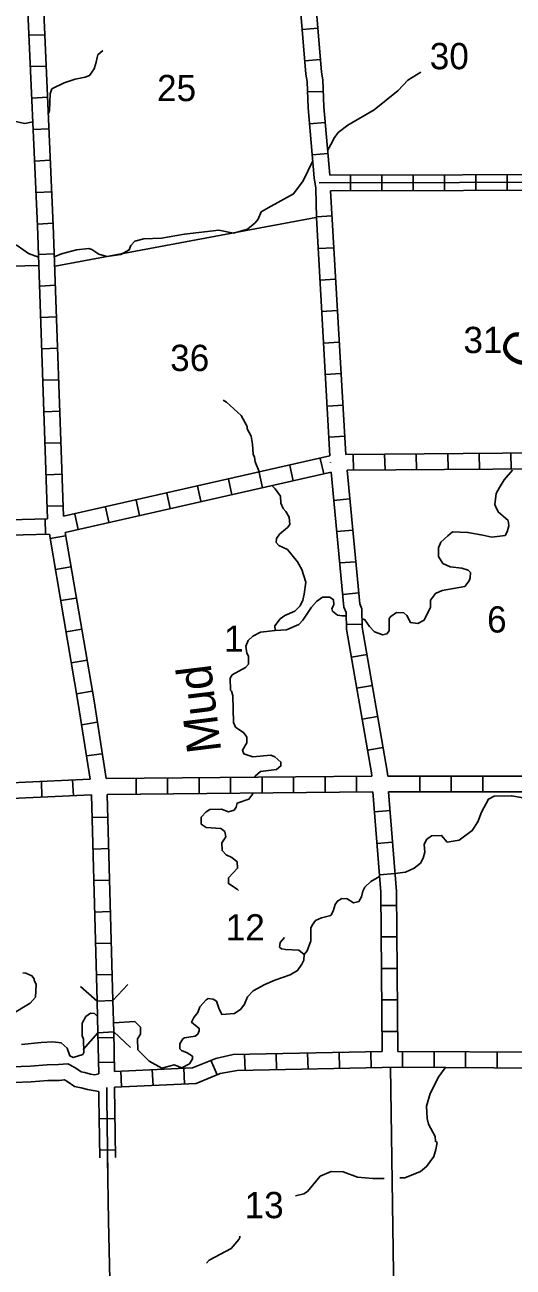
# Model space of a CAD drawing. Extents: x 2035620 to 2659331, y 15906548 to 16282978.
# Drawn here: x 2283532 to 2292827, y 16208874 to 16232545 of the extents above; entities that cross this region are included whole.
import ezdxf

# ---------------------------------------------------------------- set-up
doc = ezdxf.new("R2010")
doc.units = 0
for name, color, linetype in [('L11', 7, 'Continuous'), ('L13', 7, 'Continuous'), ('L14', 7, 'Continuous'), ('L18', 7, 'Continuous'), ('L3', 7, 'Continuous'), ('L4', 7, 'Continuous'), ('L8', 7, 'Continuous')]:
    doc.layers.add(name, color=color, linetype=linetype)

msp = doc.modelspace()

# ---------------------------------------------------------------- linework, layer by layer
at = {"layer": 'L11'}
for points in [[(2283289, 16212690), (2283632, 16212704), (2283955, 16212732), (2284175, 16212733), (2284348, 16212745), (2284484, 16212679), (2284602, 16212596), (2284672, 16212580), (2284783, 16212552), (2284865, 16212539), (2284942, 16212557)], [(2281219, 16212193), (2281444, 16212190), (2281577, 16212203), (2281656, 16212217), (2281727, 16212222), (2281988, 16212233), (2282153, 16212252), (2282265, 16212265), (2282339, 16212288), (2282377, 16212302), (2282616, 16212313), (2282743, 16212322), (2282921, 16212346), (2283081, 16212357), (2283317, 16212391), (2283651, 16212405), (2283969, 16212432), (2284186, 16212433), (2284289, 16212440), (2284332, 16212420), (2284476, 16212318), (2284601, 16212288), (2284724, 16212258), (2284940, 16212223)]]:
    msp.add_lwpolyline(points, dxfattribs=at)
at = {"layer": 'L13'}
for p, q in [((2284107, 16227949), (2289073, 16228874)), ((2278798, 16227857), (2283798, 16227957)), ((2290556, 16208293), (2290490, 16212684))]:
    msp.add_line(p, q, dxfattribs=at)
at = {"layer": 'L18'}
for p, q in [((2284907, 16213941), (2284590, 16214224)), ((2285207, 16213957), (2285490, 16214257)), ((2284907, 16213941), (2285207, 16213957)), ((2284923, 16213341), (2284907, 16213941)), ((2285223, 16213357), (2285207, 16213957)), ((2284923, 16213341), (2284640, 16213024)), ((2284923, 16213341), (2285223, 16213357)), ((2285223, 16213357), (2285540, 16213057))]:
    msp.add_line(p, q, dxfattribs=at)
at = {"layer": 'L3'}
for points in [[(2283982, 16230857), (2283998, 16230916), (2284015, 16231232), (2284048, 16231324), (2284282, 16231441), (2284490, 16231507), (2284682, 16231549), (2284765, 16231582), (2284848, 16231707), (2284890, 16231832), (2284907, 16231924), (2284923, 16231974), (2285015, 16232057)], [(2289298, 16230166), (2289381, 16230307), (2289415, 16230382), (2289498, 16230491), (2289681, 16230632), (2290181, 16230924), (2290640, 16231291), (2290823, 16231491), (2291073, 16231641)], [(2280873, 16229166), (2281032, 16229274), (2281432, 16229366), (2281673, 16229474), (2281798, 16229574), (2281865, 16229707), (2281873, 16230041), (2281923, 16230107), (2282048, 16230182), (2282140, 16230207), (2282357, 16230207), (2282423, 16230182), (2282623, 16230224), (2282698, 16230291), (2282773, 16230399), (2282798, 16230491), (2282832, 16230557), (2282948, 16230641), (2283098, 16230707), (2283298, 16230716), (2283532, 16230666), (2283682, 16230699)], [(2287973, 16228841), (2288031, 16228982), (2288165, 16229057), (2288648, 16229324), (2288831, 16229574), (2289015, 16229957)], [(2283790, 16228116), (2283598, 16228191), (2283382, 16228341), (2282973, 16228491), (2282457, 16228566), (2282257, 16228666)], [(2287973, 16228841), (2287915, 16228774), (2287773, 16228649), (2287506, 16228574), (2287223, 16228632), (2286573, 16228557), (2286132, 16228482), (2285798, 16228466), (2285623, 16228424), (2285548, 16228341), (2285515, 16228257), (2285357, 16228166), (2285090, 16228132)], [(2285090, 16228132), (2284940, 16228174), (2284807, 16228266), (2284748, 16228282), (2284515, 16228257), (2284232, 16228182), (2284090, 16228124)], [(2287998, 16224016), (2287915, 16224216), (2287906, 16224307), (2287881, 16224366), (2287865, 16224557), (2287840, 16224707), (2287765, 16224849), (2287765, 16224891), (2287648, 16225099), (2287373, 16225357), (2287306, 16225391)], [(2289948, 16221232), (2290006, 16221207), (2290090, 16221082), (2290190, 16220982), (2290348, 16220924), (2290423, 16220941), (2290465, 16220999), (2290465, 16221232), (2290498, 16221274), (2290606, 16221349), (2290748, 16221341), (2290806, 16221291), (2290873, 16221157), (2291015, 16221141), (2291131, 16221199), (2291256, 16221449), (2291256, 16221582), (2291348, 16221707), (2291473, 16221766), (2291906, 16221841), (2291990, 16221949), (2292006, 16222007), (2292015, 16222107), (2291973, 16222157), (2291848, 16222191), (2291631, 16222216), (2291490, 16222282), (2291406, 16222416), (2291406, 16222582), (2291448, 16222691), (2291581, 16222807), (2291673, 16222882), (2291965, 16222874), (2292248, 16222824), (2292423, 16222782), (2292673, 16222816), (2292715, 16222882), (2292748, 16222999), (2292731, 16223099), (2292640, 16223182), (2292548, 16223257), (2292506, 16223341), (2292481, 16223407), (2292506, 16223616), (2292565, 16223732), (2292656, 16223874), (2292815, 16224057)], [(2288298, 16221007), (2288290, 16221091), (2288390, 16221224), (2288481, 16221291), (2288673, 16221374), (2288773, 16221474), (2288823, 16221582), (2288848, 16221699), (2288881, 16221924), (2288806, 16222166), (2288723, 16222316), (2288531, 16222549), (2288365, 16222624), (2288315, 16222682), (2288323, 16222757), (2288381, 16222841), (2288531, 16222966), (2288573, 16223024), (2288565, 16223166), (2288498, 16223274), (2288448, 16223332), (2288406, 16223432), (2288398, 16223566), (2288298, 16223707), (2288231, 16223766)], [(2288298, 16221007), (2288515, 16221016), (2288748, 16221116), (2288823, 16221199), (2288990, 16221449), (2289081, 16221557), (2289198, 16221641), (2289340, 16221641), (2289406, 16221591), (2289415, 16221491), (2289373, 16221424), (2289390, 16221374), (2289481, 16221299), (2289573, 16221282), (2289648, 16221282)], [(2287898, 16218207), (2287915, 16218232), (2288015, 16218316), (2288323, 16218357), (2288406, 16218424), (2288406, 16218499), (2288290, 16218599), (2288215, 16218632), (2287873, 16218599), (2287698, 16218657), (2287673, 16218724), (2287756, 16218866), (2287756, 16218974), (2287698, 16219057), (2287540, 16219166), (2287506, 16219249), (2287490, 16219766), (2287465, 16219849), (2287448, 16219866), (2287440, 16220099), (2287481, 16220157), (2287731, 16220299), (2287790, 16220366), (2287790, 16220516), (2287756, 16220574), (2287740, 16220707), (2287781, 16220816), (2287873, 16220899), (2288015, 16220974), (2288298, 16221007)], [(2287598, 16216049), (2287573, 16216074), (2287406, 16216182), (2287406, 16216291), (2287581, 16216474), (2287573, 16216599), (2287473, 16216682), (2287365, 16216732), (2287290, 16216816), (2287281, 16216957), (2287356, 16217074), (2287340, 16217174), (2287265, 16217232), (2286982, 16217249), (2286890, 16217316), (2286890, 16217449), (2286982, 16217549), (2287056, 16217591), (2287273, 16217599), (2287406, 16217549), (2287515, 16217582), (2287556, 16217641), (2287573, 16217716), (2287798, 16217791), (2287873, 16217891), (2287873, 16217907)], [(2290573, 16216374), (2290781, 16216399), (2290940, 16216474), (2291065, 16216574), (2291115, 16216666), (2291148, 16216782), (2291131, 16216924), (2291181, 16217024), (2291273, 16217091), (2291465, 16217099), (2291573, 16216974), (2291798, 16217007), (2292048, 16217191), (2292156, 16217357), (2292223, 16217541), (2292356, 16217791), (2292465, 16217849), (2292798, 16217857), (2293123, 16217799)], [(2288848, 16214832), (2288906, 16214899), (2288973, 16215091), (2288973, 16215332), (2288998, 16215391), (2289065, 16215482), (2289181, 16215532), (2289356, 16215574), (2289398, 16215657), (2289440, 16215782), (2289481, 16215849), (2289565, 16215899), (2289665, 16215891), (2289790, 16215816), (2289890, 16215841), (2289940, 16215932), (2289965, 16216041), (2290006, 16216116), (2290115, 16216224), (2290281, 16216316)], [(2288848, 16214832), (2288748, 16214916), (2288498, 16214924), (2288415, 16214941), (2288381, 16214974), (2288390, 16215057), (2288473, 16215157)], [(2285223, 16213532), (2285623, 16213557), (2285732, 16213449), (2285732, 16213316), (2285673, 16213224), (2285682, 16213016), (2285898, 16212799), (2286140, 16212666), (2286373, 16212732), (2286523, 16212674), (2286665, 16212749), (2286723, 16212841), (2286723, 16212891), (2286623, 16212957), (2286515, 16212999), (2286482, 16213032), (2286482, 16213132), (2286540, 16213224), (2286573, 16213241), (2286773, 16213274), (2286823, 16213316), (2286848, 16213374), (2286848, 16213424), (2286707, 16213541), (2286748, 16213632), (2286823, 16213724), (2286865, 16213832), (2286982, 16213966), (2287023, 16213991), (2287115, 16213982), (2287181, 16213941), (2287223, 16213807), (2287281, 16213691), (2287523, 16213707), (2287640, 16213791), (2287715, 16213882), (2287773, 16214024), (2287881, 16214141), (2288098, 16214257), (2288290, 16214341), (2288581, 16214441), (2288723, 16214524), (2288806, 16214649), (2288840, 16214724), (2288848, 16214832)], [(2283490, 16214482), (2283548, 16214474), (2283665, 16214424), (2283707, 16214366), (2283707, 16214341), (2283748, 16214257), (2283732, 16214016), (2283632, 16213907), (2283265, 16213682)], [(2283465, 16213116), (2283840, 16213157), (2284065, 16213166), (2284223, 16213149), (2284340, 16213049), (2284390, 16212899), (2284448, 16212866), (2284632, 16212924), (2284657, 16212966), (2284648, 16213216), (2284623, 16213282), (2284623, 16213524), (2284690, 16213649), (2284782, 16213716), (2284857, 16213707), (2284915, 16213649)], [(2290673, 16210574), (2290765, 16210574), (2291065, 16210699), (2291181, 16210791), (2291315, 16210982), (2291356, 16211116), (2291381, 16211249), (2291348, 16211274), (2291340, 16211366), (2291215, 16211599), (2291190, 16211707), (2291181, 16211941), (2291248, 16212182), (2291415, 16212507), (2291531, 16212674)], [(2288681, 16210232), (2288840, 16210274), (2288915, 16210316), (2289156, 16210607), (2289365, 16210699), (2289590, 16210691), (2289865, 16210591), (2290156, 16210566), (2290373, 16210566)], [(2286990, 16208949), (2287040, 16209007), (2287456, 16209232), (2287606, 16209399), (2287623, 16209441), (2287623, 16209466)]]:
    msp.add_lwpolyline(points, dxfattribs=at)
at = {"layer": 'L4'}
msp.add_lwpolyline([(2285182, 16207249), (2285123, 16209749), (2285106, 16210960)], dxfattribs=at)
at = {"layer": 'L8'}
for p, q in [((2284073, 16228724), (2283865, 16233424)), ((2283773, 16228707), (2283565, 16233382)), ((2288815, 16232457), (2289106, 16232482)), ((2283607, 16232349), (2283907, 16232357)), ((2283640, 16231749), (2283940, 16231757)), ((2288865, 16231857), (2289156, 16231882)), ((2288915, 16231266), (2289215, 16231274)), ((2283665, 16231149), (2283965, 16231166)), ((2283690, 16230549), (2283990, 16230566)), ((2288948, 16230657), (2289248, 16230682)), ((2289006, 16230066), (2289298, 16230091)), ((2283715, 16229949), (2284015, 16229966)), ((2289732, 16229385), (2289732, 16229683)), ((2290329, 16229387), (2290328, 16229685)), ((2290925, 16229388), (2290925, 16229686)), ((2291522, 16229390), (2291521, 16229688)), ((2292119, 16229391), (2292118, 16229689)), ((2292715, 16229393), (2292715, 16229691)), ((2289081, 16228866), (2289073, 16229432)), ((2289640, 16224357), (2289351, 16229383)), ((2283748, 16229349), (2284048, 16229366)), ((2289081, 16228887), (2289379, 16228903)), ((2283773, 16228749), (2284073, 16228766)), ((2283965, 16223132), (2283773, 16228716)), ((2284265, 16223182), (2284073, 16228732)), ((2289340, 16224332), (2289081, 16228866)), ((2289115, 16228282), (2289415, 16228299)), ((2283790, 16228166), (2284090, 16228182)), ((2283815, 16227566), (2284115, 16227582)), ((2289148, 16227682), (2289448, 16227699)), ((2289181, 16227082), (2289481, 16227099)), ((2283832, 16226966), (2284132, 16226982)), ((2283857, 16226374), (2284157, 16226382)), ((2289215, 16226482), (2289515, 16226499)), ((2289248, 16225882), (2289548, 16225899)), ((2283873, 16225774), (2284173, 16225782)), ((2283898, 16225174), (2284198, 16225182)), ((2289290, 16225282), (2289590, 16225299)), ((2289323, 16224691), (2289623, 16224707)), ((2283915, 16224574), (2284215, 16224582)), ((2284265, 16223182), (2289340, 16224332)), ((2289223, 16223991), (2289156, 16224282)), ((2289348, 16224199), (2289348, 16224207)), ((2294715, 16224399), (2289640, 16224357)), ((2289790, 16224057), (2289781, 16224357)), ((2290390, 16224066), (2290381, 16224366)), ((2290990, 16224066), (2290981, 16224366)), ((2291590, 16224074), (2291581, 16224374)), ((2292190, 16224074), (2292181, 16224374)), ((2292790, 16224082), (2292781, 16224382)), ((2283940, 16223974), (2284240, 16223982)), ((2284298, 16222874), (2289365, 16224024)), ((2288056, 16223724), (2287990, 16224016)), ((2288640, 16223857), (2288573, 16224149)), ((2294740, 16224099), (2289665, 16224057)), ((2286881, 16223466), (2286815, 16223757)), ((2287473, 16223591), (2287406, 16223891)), ((2285715, 16223199), (2285648, 16223491)), ((2286298, 16223332), (2286232, 16223624)), ((2289415, 16223482), (2289715, 16223516)), ((2283957, 16223374), (2284257, 16223382)), ((2284548, 16222932), (2284482, 16223224)), ((2285132, 16223066), (2285065, 16223357)), ((2283965, 16223132), (2278948, 16222991)), ((2283923, 16222832), (2283915, 16223132)), ((2283998, 16222841), (2278973, 16222699)), ((2284015, 16222757), (2284307, 16222807)), ((2289473, 16222891), (2289773, 16222916)), ((2289531, 16222291), (2289831, 16222316)), ((2284115, 16222166), (2284407, 16222216)), ((2284215, 16221574), (2284507, 16221624)), ((2289590, 16221691), (2289881, 16221724)), ((2289656, 16221116), (2289956, 16221124)), ((2284315, 16220982), (2284615, 16221032)), ((2284415, 16220391), (2284715, 16220441)), ((2289748, 16220499), (2290048, 16220549)), ((2289848, 16219907), (2290148, 16219957)), ((2284515, 16219799), (2284815, 16219849)), ((2284615, 16219207), (2284907, 16219257)), ((2289956, 16219316), (2290248, 16219366)), ((2290056, 16218724), (2290356, 16218774)), ((2284707, 16218616), (2284998, 16218657)), ((2279665, 16217932), (2284773, 16218174)), ((2283857, 16217832), (2283848, 16218132)), ((2284457, 16217857), (2284440, 16218157)), ((2290140, 16218232), (2285082, 16218182)), ((2285648, 16217891), (2285648, 16218191)), ((2286248, 16217891), (2286248, 16218191)), ((2286848, 16217899), (2286848, 16218199)), ((2287448, 16217907), (2287448, 16218207)), ((2288048, 16217907), (2288048, 16218207)), ((2288648, 16217916), (2288648, 16218216)), ((2289248, 16217924), (2289248, 16218224)), ((2289848, 16217924), (2289848, 16218224)), ((2295473, 16218232), (2290440, 16218232)), ((2291048, 16217932), (2291048, 16218232)), ((2291648, 16217932), (2291648, 16218232)), ((2292248, 16217932), (2292248, 16218232)), ((2279617, 16217629), (2284798, 16217874)), ((2284907, 16213941), (2284798, 16217874)), ((2290156, 16217932), (2285098, 16217882)), ((2285207, 16213957), (2285098, 16217882)), ((2295498, 16217932), (2290456, 16217932)), ((2290190, 16217549), (2290490, 16217574)), ((2284815, 16217441), (2285115, 16217449)), ((2284832, 16216841), (2285132, 16216849)), ((2290231, 16216949), (2290531, 16216974)), ((2290281, 16216349), (2290581, 16216374)), ((2284840, 16216241), (2285140, 16216249)), ((2284857, 16215641), (2285157, 16215649)), ((2290306, 16215766), (2290606, 16215766)), ((2284873, 16215041), (2285173, 16215049)), ((2290315, 16215166), (2290615, 16215166)), ((2290315, 16214566), (2290615, 16214566)), ((2284890, 16214441), (2285190, 16214449)), ((2290323, 16213966), (2290623, 16213966)), ((2284942, 16212557), (2284923, 16213341)), ((2285240, 16212599), (2285223, 16213357)), ((2290331, 16213366), (2290623, 16213366)), ((2284923, 16213241), (2285223, 16213249)), ((2287190, 16212541), (2287073, 16212816)), ((2287498, 16212924), (2290331, 16212982)), ((2287723, 16212624), (2287715, 16212924)), ((2288323, 16212641), (2288315, 16212941)), ((2288923, 16212649), (2288915, 16212949)), ((2289523, 16212666), (2289515, 16212966)), ((2290123, 16212674), (2290115, 16212974)), ((2295640, 16212957), (2290631, 16212982)), ((2290723, 16212682), (2290723, 16212982)), ((2291323, 16212682), (2291323, 16212982)), ((2291923, 16212674), (2291923, 16212974)), ((2292523, 16212674), (2292523, 16212974)), ((2284944, 16212773), (2285244, 16212781)), ((2285373, 16212307), (2285357, 16212607)), ((2285973, 16212332), (2285957, 16212632)), ((2286573, 16212366), (2286557, 16212666)), ((2287573, 16212624), (2290640, 16212682)), ((2295640, 16212657), (2290640, 16212682)), ((2284940, 16212099), (2284940, 16212223)), ((2285090, 16212299), (2285090, 16212099)), ((2285240, 16212099), (2285240, 16212299)), ((2284946, 16211700), (2285245, 16211704)), ((2284955, 16211104), (2285253, 16211108))]:
    msp.add_line(p, q, dxfattribs=at)
for points in [[(2289073, 16229432), (2289040, 16229632), (2288923, 16230966), (2288906, 16231466), (2288881, 16231607), (2288656, 16234307), (2288648, 16234624)], [(2289338, 16229683), (2289223, 16230982), (2289206, 16231499), (2289181, 16231641), (2288956, 16234324), (2288948, 16234682)], [(2289135, 16229533), (2294479, 16229546), (2299787, 16229584), (2305099, 16229723), (2307763, 16229782)], [(2289338, 16229683), (2294396, 16229696)], [(2289351, 16229383), (2294417, 16229396)], [(2290140, 16218232), (2290131, 16218291), (2289656, 16221032), (2289648, 16221349), (2289606, 16221449), (2289365, 16224024)], [(2290440, 16218232), (2290431, 16218324), (2289956, 16221066), (2289948, 16221416), (2289906, 16221516), (2289665, 16224057)], [(2284773, 16218174), (2284548, 16219616), (2283998, 16222841)], [(2285082, 16218182), (2284848, 16219666), (2284298, 16222874)], [(2290331, 16212982), (2290306, 16216016), (2290156, 16217932)], [(2290631, 16212982), (2290606, 16216032), (2290456, 16217932)], [(2285240, 16212599), (2286723, 16212674), (2287165, 16212849), (2287498, 16212924)], [(2285237, 16212304), (2286790, 16212374), (2287248, 16212566), (2287573, 16212624)], [(2284956, 16210958), (2284940, 16212097)], [(2285090, 16212099), (2285111, 16210619)], [(2285256, 16210962), (2285237, 16212304)]]:
    msp.add_lwpolyline(points, dxfattribs=at)

# ---------------------------------------------------------------- texts
at = {"layer": 'L14'}
for s, p in [('30', (2291240, 16231699)), ('25', (2286048, 16231091)), ('31', (2291881, 16226291)), ('36', (2286298, 16225949)), ('6', (2292331, 16220966)), ('1', (2287323, 16220599)), ('12', (2287356, 16215099)), ('13', (2287715, 16209807))]:
    msp.add_text(s, height=500, rotation=359.9999, dxfattribs=at).set_placement(p)
at = {"layer": 'L3'}
for s, rotation, p in [('Creek', 60.001, (2293081, 16225924)), ('Mud', 96.9998, (2287273, 16218707))]:
    msp.add_text(s, height=650, rotation=rotation, dxfattribs=at).set_placement(p)

doc.saveas('drawing.dxf')
